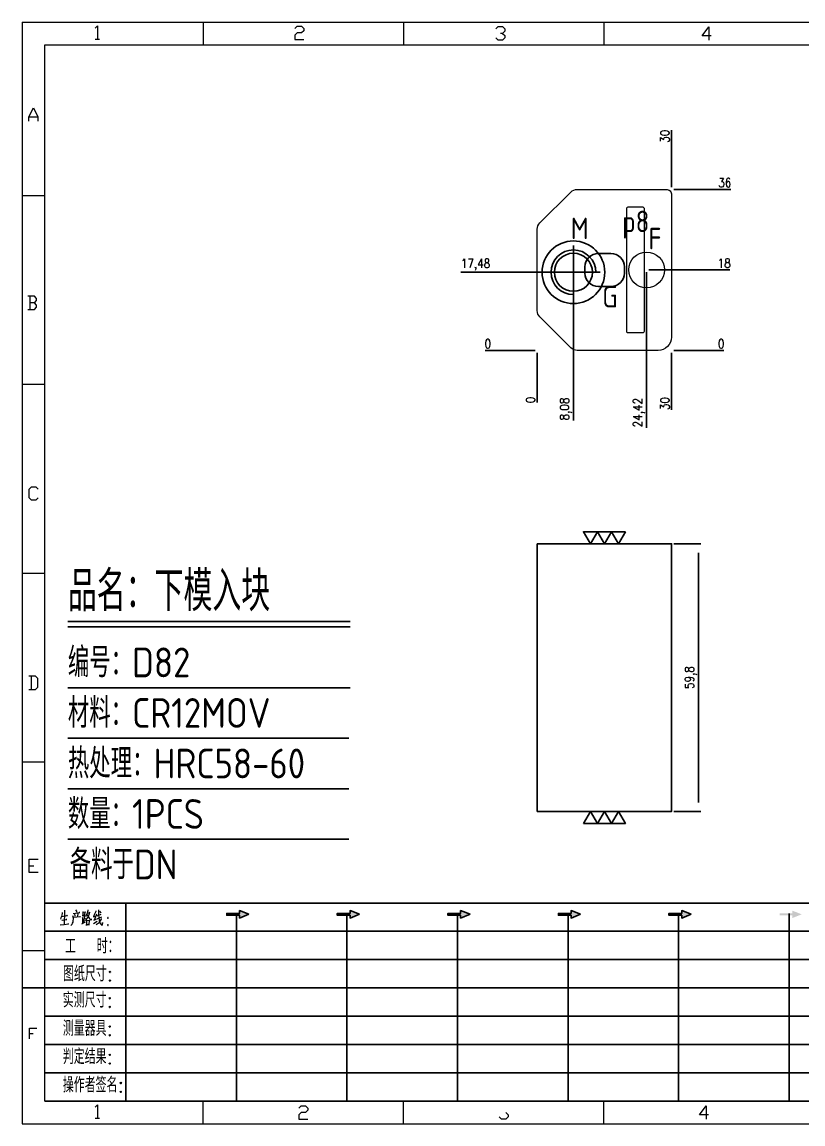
# Model space of a CAD drawing. Header units: millimetres. Extents: x 88508 to 142116, y -5268 to 20283.
# Drawn here: x 108965.6 to 109140, y -3081.8 to -2835.5 of the extents above; entities that cross this region are included whole.
import ezdxf
from ezdxf.enums import TextEntityAlignment as Align

# ---------------------------------------------------------------- set-up
doc = ezdxf.new("R2010")
doc.units = ezdxf.units.MM
doc.linetypes.add('CENTER', pattern=[0])
doc.linetypes.add('DASHED', pattern=[0])
for name, color, linetype in [('DIE_P', 2, 'Continuous'), ('DIM', 4, 'Continuous'), ('TEXT', 4, 'Continuous')]:
    doc.layers.add(name, color=color, linetype=linetype)
doc.styles.add('chinesef_fs', font='simplex.shx', dxfattribs={"bigfont": 'gbcbig.shx'})
doc.styles.add('gbenor', font='gbenor.shx', dxfattribs={"bigfont": 'gbcbig.shx'})
doc.styles.add('GBENOR_', font='gbenor.shx', dxfattribs={"bigfont": 'gbcbig'})
doc.styles.get("Standard").update_dxf_attribs({"font": 'txt.shx', "width": 0.85, "bigfont": 'ctxt.shx'})
doc.styles.add('TXT', font='txt.shx', dxfattribs={"width": 0.8, "bigfont": 'ctxt.shx'})
doc.dimstyles.new('T-2-WX', dxfattribs={"dimtxt": 2, "dimasz": 2, "dimexe": 0.5, "dimexo": 0.5, "dimgap": 0.5, "dimtad": 1, "dimtxsty": 'Standard', "dimblk": 'OPEN30', "dimcen": 0, "dimazin": 3, "dimtfac": 1, "dimtmove": 0, "dimatfit": 3, "dimldrblk": 'OPEN30', "dimlwd": -1, "dimlwe": -1})

# ---------------------------------------------------------------- blocks, each defined once
blk = doc.blocks.new('U40')
for points in [[(351.8, 337.7), (351.8, 333.2), (367, 339.3), (351.8, 345.3), (351.8, 340.8), (331.2, 340.8), (331.2, 337.7)], [(545.7, 339.3), (530.6, 345.3), (530.6, 340.8), (509.9, 340.8), (509.9, 337.7), (530.6, 337.7), (530.6, 333.2)], [(724.5, 339.3), (709.3, 345.3), (709.3, 340.8), (688.7, 340.8), (688.7, 337.7), (709.3, 337.7), (709.3, 333.2)], [(903.3, 339.3), (888.1, 345.3), (888.1, 340.8), (867.5, 340.8), (867.5, 337.7), (888.1, 337.7), (888.1, 333.2)], [(1082.1, 339.3), (1066.9, 345.3), (1066.9, 340.8), (1046.3, 340.8), (1046.3, 337.7), (1066.9, 337.7), (1066.9, 333.2)], [(1245.7, 337.7), (1245.7, 333.2), (1260.9, 339.3), (1245.7, 345.3), (1245.7, 340.8), (1225.1, 340.8), (1225.1, 337.7)]]:
    blk.add_hatch(color=3).paths.add_polyline_path(points)
at = {"color": 254, "lineweight": 18}
for p, q in [((0, 1783.5), (0, 0)), ((0, 1783.5), (2530.2, 1783.5)), ((941.1, 1783.5), (941.1, 1746.5)), ((37, 37), (37, 1746.5)), ((37, 1746.5), (2493.2, 1746.5)), ((0, 1502.7), (37, 1502.7)), ((0, 1197.2), (37, 1197.2)), ((0, 891.7), (37, 891.7)), ((0, 586.3), (37, 586.3)), ((0, 280.8), (37, 280.8)), ((37, 37), (2493.2, 37)), ((941.1, 0), (941.1, 37)), ((0, 0), (2530.2, 0))]:
    blk.add_line(p, q, dxfattribs=at)
at = {"color": 254, "linetype": 'Continuous', "lineweight": 18}
for p, q in [((293.1, 1783.5), (293.1, 1746.5)), ((617.1, 1783.5), (617.1, 1746.5)), ((293.1, 0), (293.1, 37)), ((617.1, 0), (617.1, 37))]:
    blk.add_line(p, q, dxfattribs=at)
for p, q in [((38, 357.6), (1598.2, 357.6)), ((38, 311.8), (1598.2, 311.8)), ((37.1, 266), (1598.2, 266)), ((0.1, 220.2), (1598.2, 220.2)), ((37.1, 174.4), (1598.2, 174.4)), ((37.1, 128.6), (1598.2, 128.6)), ((37.1, 82.8), (1598.2, 82.8))]:
    blk.add_line(p, q)
at = {"color": 254}
for p, q in [((167.8, 37), (167.8, 357.6)), ((525.5, 37), (525.5, 340.8)), ((704.3, 37), (704.3, 340.8)), ((883.1, 37), (883.1, 340.8)), ((1240.6, 37), (1240.6, 340.8)), ((346.7, 37), (346.7, 337.9)), ((1061.9, 37), (1061.9, 337.7)), ((1598.2, 37), (38, 37))]:
    blk.add_line(p, q, dxfattribs=at)
at = {"color": 92, "lineweight": 18}
for points in [[(118.3, 1773.7), (121.9, 1777.3), (121.9, 1755.8)], [(441.4, 1773.1), (445, 1776.7), (452.2, 1776.7), (455.8, 1773.1), (455.8, 1769.5), (452.2, 1765.9), (445, 1765.9), (441.4, 1762.3), (441.4, 1755.1), (455.8, 1755.1)], [(766.4, 1772.4), (770, 1776), (777.2, 1776), (780.8, 1772.4), (780.8, 1768.8), (777.2, 1765.2), (773.6, 1765.2)], [(1114.4, 1761.4), (1100, 1761.4), (1110.8, 1775.8), (1110.8, 1754.2)], [(118.3, 1755.8), (125.5, 1755.8)], [(777.2, 1765.2), (780.8, 1761.6), (780.8, 1758), (777.2, 1754.4), (770, 1754.4), (766.4, 1758)], [(11.1, 1622.8), (11.1, 1630), (18.3, 1644.4), (25.5, 1630), (25.5, 1622.8)], [(11.1, 1630), (25.5, 1630)], [(20, 1329), (23.6, 1332.6), (23.6, 1336.2), (20, 1339.8), (9.2, 1339.8)], [(12.8, 1339.8), (12.8, 1318.2)], [(9.2, 1318.2), (20, 1318.2), (23.6, 1321.8), (23.6, 1325.4), (20, 1329), (12.8, 1329)], [(26.1, 1013.2), (22.5, 1009.6), (15.3, 1009.6), (11.7, 1013.2), (11.7, 1027.6), (15.3, 1031.2), (22.5, 1031.2), (26.1, 1027.6)], [(11, 703.2), (21.8, 703.2), (25.4, 706.8), (25.4, 721.2), (21.8, 724.8), (11, 724.8)], [(14.6, 724.8), (14.6, 703.2)], [(26.1, 407), (11.7, 407), (11.7, 428.6), (26.1, 428.6)], [(11.7, 417.8), (18.9, 417.8)], [(12.3, 137.7), (12.3, 155), (23.8, 155)], [(12.3, 146.4), (18.1, 146.4)], [(118.3, 27.4), (121.9, 31), (121.9, 9.4)], [(447.9, 25.7), (451.5, 29.3), (458.7, 29.3), (462.3, 25.7), (462.3, 22.1), (458.7, 18.5), (451.5, 18.5), (447.9, 14.9), (447.9, 7.7), (462.3, 7.7)], [(782.7, 18.5), (786.3, 14.9), (786.3, 11.3), (782.7, 7.7), (775.5, 7.7), (771.9, 11.3)], [(1110.3, 14.9), (1095.9, 14.9), (1106.7, 29.3), (1106.7, 7.7)], [(118.3, 9.4), (125.5, 9.4)]]:
    blk.add_lwpolyline(points, dxfattribs=at)
at = {"color": 92, "lineweight": 0}
for points in [[(65, 342.2), (64.8, 341), (64.1, 337.9), (63.6, 335.7), (62.8, 333.5), (62.1, 331.4)], [(68.4, 345.9), (68.7, 344.4), (68.1, 322.9)], [(82.6, 340.8), (93.7, 342.2), (93.3, 342.4), (92.4, 342)], [(86.1, 336.1), (86, 337.5), (85.3, 339.8)], [(86.7, 346.7), (87.9, 344.6), (88.3, 343)], [(90.3, 341), (90.4, 339.6), (89.1, 335.3)], [(97.8, 344), (98.1, 342.6), (98.1, 340.8), (98.1, 337.9), (98.1, 336.3), (98.2, 337.7), (102.1, 338.3), (101.8, 338.3), (102.1, 343.6), (102.1, 343.2), (102.1, 342.8), (98.2, 342.2)], [(105.5, 341.2), (105.9, 341), (109.6, 341.8), (109.3, 342.6), (108.5, 339.6), (107.6, 337.3), (106.9, 335.9), (105.9, 334.3), (104.3, 332), (103.1, 330.4), (101.9, 329.4)], [(106.6, 346.5), (106.5, 345.2), (105.1, 341.2), (104.2, 338.9), (103.1, 336.3), (102.6, 335.5)], [(104.9, 339.1), (105.3, 338.7), (107, 335.7), (108.6, 333.3), (109.9, 331.2), (110.3, 330.8), (112.6, 330.8), (110.2, 331.2), (109, 332.6)], [(119.3, 344.8), (119.1, 343.8), (116.8, 338.5), (115.4, 335.5), (119.3, 336.3)], [(120.3, 339.4), (118.1, 333.5), (116.4, 330), (116.1, 329.8), (120.5, 331.4)], [(121.7, 336.7), (127.7, 339.6)], [(123.4, 346.5), (123.5, 345.4), (123.5, 340.8), (123.8, 337.3), (124, 335.3), (124.2, 333.1), (124.5, 331), (124.8, 329), (125.2, 327.4), (125.9, 325.7), (126.9, 323.9), (127.9, 322.7), (128.9, 321.7), (129.6, 321.3), (129.9, 326.1), (129.4, 321.5)], [(127.7, 341.6), (127.2, 342.4), (125.7, 344.2)], [(61.4, 322.3), (68.2, 322.9), (75.3, 323.7), (74.9, 323.9), (73.8, 323.5)], [(63.8, 335.9), (73.4, 337.5), (73.1, 337.7), (72.5, 337.3)], [(64.5, 329.6), (64.8, 329.6), (65.1, 329.6), (72.5, 331), (71.9, 331), (70.9, 330.8)], [(82.6, 335.1), (82.6, 331.8), (82.3, 329), (81.9, 326.8), (81.2, 324.9), (80.3, 323.1), (79.6, 321.9), (78.8, 320.9)], [(93.3, 335.5), (94.1, 335.7), (94.3, 335.5), (82.6, 334.3), (82.6, 335.1), (82.2, 336.9)], [(96.5, 323.9), (102.8, 327.2)], [(97.2, 334.3), (97.5, 333.5), (97.7, 324.7)], [(100.2, 337.9), (100.1, 325.9)], [(100.2, 332.6), (102.4, 333.1)], [(104.2, 330), (104.5, 329), (104.5, 321.1), (104.3, 322.1), (104.5, 322.7), (109.2, 323.1), (108.6, 323.1), (109, 329.2), (109, 330), (109.3, 329.4), (108.6, 329.4), (104.6, 328.8)], [(115.3, 324.3), (121.5, 328.2)], [(128.2, 332.4), (128.1, 331.6), (126.9, 329.6), (125.8, 328), (124.5, 326.3), (123, 324.7), (121.4, 323.3), (120.1, 322.3)], [(121.4, 332.2), (128.8, 335.1)]]:
    blk.add_lwpolyline(points, dxfattribs=at)
for points in [[(367, 339.3), (351.8, 345.3), (351.8, 340.8), (331.2, 340.8), (331.2, 337.7), (351.8, 337.7), (351.8, 333.2), (367, 339.3)], [(545.7, 339.3), (530.6, 345.3), (530.6, 340.8), (509.9, 340.8), (509.9, 337.7), (530.6, 337.7), (530.6, 333.2), (545.7, 339.3)], [(724.5, 339.3), (709.3, 345.3), (709.3, 340.8), (688.7, 340.8), (688.7, 337.7), (709.3, 337.7), (709.3, 333.2), (724.5, 339.3)], [(903.3, 339.3), (888.1, 345.3), (888.1, 340.8), (867.5, 340.8), (867.5, 337.7), (888.1, 337.7), (888.1, 333.2), (903.3, 339.3)], [(1082.1, 339.3), (1066.9, 345.3), (1066.9, 340.8), (1046.3, 340.8), (1046.3, 337.7), (1066.9, 337.7), (1066.9, 333.2), (1082.1, 339.3)]]:
    blk.add_lwpolyline(points)
for points in [[(138.7, 332.4), (139.4, 333.5), (138.7, 334.5), (138, 333.5)], [(138.7, 320.9), (139.4, 321.9), (138.7, 322.9), (138, 321.9)]]:
    blk.add_lwpolyline(points, close=True, dxfattribs=at)
at = {"color": 3, "style": 'chinesef_fs'}
for s, p in [('工  时：', (69.5, 275.7)), ('图纸尺寸:', (66.2, 230.9)), ('实测尺寸:', (65.9, 188.4)), ('测量器具:', (65.9, 142.6)), ('判定结果:', (65.9, 96.8)), ('操作者签名:', (65.9, 51))]:
    blk.add_text(s, height=24.57, dxfattribs=at).set_placement(p)
at = {"lineweight": 18, "style": 'GBENOR_'}
blk.add_attdef('文档路径', (2126, 386.9), '', height=17.8, dxfattribs=at)
at = {"lineweight": 20, "style": 'TXT'}
for tag, height, p in [('18-**-**', 16.3, (1866.6, 256.2)), ('客户名称', 16.1, (1741.1, 134, 0)), ('料厚:', 16.1, (1741.3, 93.2, 0))]:
    blk.add_attdef(tag, text='', height=height, dxfattribs=at).set_placement(p, align=Align.MIDDLE)
for tag, p, height in [('88888', (1850.9, 207.5), 14.9), ('材质:', (1691.2, 168, 0), 16.1), ('核准', (1869.4, 127.5, 0), 16.1), ('设计', (1868.8, 88.3, 0), 16.1), ('绘图', (1868.2, 49.1, 0), 16.1)]:
    blk.add_attdef(tag, p, '', height=height, dxfattribs=at)
for tag, p, height, width in [('3', (2234.7, 206.9), 15.8, 0.7), ('4', (2234.7, 167.4), 15.8, 0.7), ('核准日期', (2041.1, 124.2, 0), 16.1, 0.68), ('设计日期', (2041.1, 84.5, 0), 16.1, 0.68), ('1', (2251.9, 85.9), 14.6, 0.7), ('绘图日期', (2040.9, 46.4, 0), 16.1, 0.68), ('2', (2235, 49.2), 14.6, 0.7)]:
    blk.add_attdef(tag, p, '', height=height, dxfattribs=dict(at, width=width))
blk = doc.blocks.new('*D7811')
at = {"layer": 'Defpoints', "color": 0}
for p in [(109110.66, -2952.1), (109116.66, -2952.1), (109110.66, -3011.9)]:
    blk.add_point(p, dxfattribs=at)
at = {"layer": 'DIM', "color": 0}
for p, q in [((109111.16, -2952.1), (109117.16, -2952.1)), ((109116.66, -3009.9), (109116.66, -2954.1)), ((109111.16, -3011.9), (109117.16, -3011.9))]:
    blk.add_line(p, q, dxfattribs=at)
at = {"layer": 'DIM', "color": 0, "insert": (109114.97, -2982), "char_height": 2, "attachment_point": 5, "rotation": 90}
blk.add_mtext('59,8', dxfattribs=at)
blk = doc.blocks.new('_Open30')
blk = doc.blocks.new('*D7812')
at = {"layer": 'Defpoints', "color": 0}
for p in [(109080.66, -2908.89), (109110.66, -2908.89), (109120.66, -2908.89)]:
    blk.add_point(p, dxfattribs=at)
at = {"layer": 'DIM', "color": 0}
blk.add_line((109111.16, -2908.89), (109122.3, -2908.89), dxfattribs=at)
at = {"layer": 'DIM', "color": 0, "insert": (109121.73, -2907.39), "char_height": 2, "attachment_point": 5}
blk.add_mtext('0', dxfattribs=at)
blk = doc.blocks.new('*D7813')
at = {"layer": 'Defpoints', "color": 0}
for p in [(109105.08, -2890.89), (109120.66, -2890.89), (109080.66, -2908.89)]:
    blk.add_point(p, dxfattribs=at)
at = {"layer": 'DIM', "color": 0}
for p, q in [((109105.58, -2890.89), (109112.66, -2890.89)), ((109112.66, -2890.89), (109116.66, -2890.89)), ((109116.66, -2890.89), (109123.67, -2890.89))]:
    blk.add_line(p, q, dxfattribs=at)
at = {"layer": 'DIM', "color": 0, "insert": (109122.42, -2889.39), "char_height": 2, "attachment_point": 5}
blk.add_mtext('18', dxfattribs=at)
blk = doc.blocks.new('*D7814')
at = {"layer": 'Defpoints', "color": 0}
for p in [(109110.66, -2872.89), (109120.66, -2872.89), (109080.66, -2908.89)]:
    blk.add_point(p, dxfattribs=at)
at = {"layer": 'DIM', "color": 0}
for p, q in [((109111.16, -2872.89), (109114.66, -2872.89)), ((109114.66, -2872.89), (109116.66, -2872.89)), ((109116.66, -2872.89), (109123.92, -2872.89))]:
    blk.add_line(p, q, dxfattribs=at)
at = {"layer": 'DIM', "color": 0, "insert": (109122.54, -2871.39), "char_height": 2, "attachment_point": 5}
blk.add_mtext('36', dxfattribs=at)
blk = doc.blocks.new('*D7815')
at = {"layer": 'Defpoints', "color": 0}
for p in [(109070.66, -2908.89), (109080.66, -2908.89), (109080.66, -2908.89)]:
    blk.add_point(p, dxfattribs=at)
at = {"layer": 'DIM', "color": 0}
blk.add_line((109080.16, -2908.89), (109069.03, -2908.89), dxfattribs=at)
at = {"layer": 'DIM', "color": 0, "insert": (109069.6, -2907.39), "char_height": 2, "attachment_point": 5}
blk.add_mtext('0', dxfattribs=at)
blk = doc.blocks.new('*D7816')
at = {"layer": 'Defpoints', "color": 0}
for p in [(109070.66, -2891.42), (109088.74, -2891.42), (109080.66, -2908.89)]:
    blk.add_point(p, dxfattribs=at)
at = {"layer": 'DIM', "color": 0}
for p, q in [((109074.66, -2891.42), (109063.61, -2891.42)), ((109078.66, -2891.42), (109074.66, -2891.42)), ((109088.24, -2891.42), (109078.66, -2891.42))]:
    blk.add_line(p, q, dxfattribs=at)
at = {"layer": 'DIM', "color": 0, "insert": (109066.88, -2889.73), "char_height": 2, "attachment_point": 5}
blk.add_mtext('17,48', dxfattribs=at)
blk = doc.blocks.new('*D7817')
at = {"layer": 'Defpoints', "color": 0}
for p in [(109080.66, -2908.89), (109110.66, -2908.89), (109110.66, -2918.89)]:
    blk.add_point(p, dxfattribs=at)
at = {"layer": 'DIM', "color": 0}
for p, q in [((109110.66, -2909.39), (109110.66, -2912.89)), ((109110.66, -2912.89), (109110.66, -2914.89)), ((109110.66, -2914.89), (109110.66, -2922.15))]:
    blk.add_line(p, q, dxfattribs=at)
at = {"layer": 'DIM', "color": 0, "insert": (109109.16, -2920.77), "char_height": 2, "attachment_point": 5, "rotation": 90}
blk.add_mtext('30', dxfattribs=at)
blk = doc.blocks.new('*D7818')
at = {"layer": 'Defpoints', "color": 0}
for p in [(109105.08, -2890.89), (109080.66, -2908.89), (109105.08, -2918.89)]:
    blk.add_point(p, dxfattribs=at)
at = {"layer": 'DIM', "color": 0}
for p, q in [((109105.08, -2891.39), (109105.08, -2910.89)), ((109105.08, -2910.89), (109105.08, -2914.89)), ((109105.08, -2914.89), (109105.08, -2926.19))]:
    blk.add_line(p, q, dxfattribs=at)
at = {"layer": 'DIM', "color": 0, "insert": (109103.39, -2922.79), "char_height": 2, "attachment_point": 5, "rotation": 90}
blk.add_mtext('24,42', dxfattribs=at)
blk = doc.blocks.new('*D7819')
at = {"layer": 'Defpoints', "color": 0}
for p in [(109088.74, -2891.42), (109080.66, -2908.89), (109088.74, -2918.89)]:
    blk.add_point(p, dxfattribs=at)
at = {"layer": 'DIM', "color": 0}
for p, q in [((109088.74, -2891.92), (109088.74, -2910.89)), ((109088.74, -2910.89), (109088.74, -2914.89)), ((109088.74, -2914.89), (109088.74, -2924.57))]:
    blk.add_line(p, q, dxfattribs=at)
at = {"layer": 'DIM', "color": 0, "insert": (109087.05, -2921.98), "char_height": 2, "attachment_point": 5, "rotation": 90}
blk.add_mtext('8,08', dxfattribs=at)
blk = doc.blocks.new('*D7820')
at = {"layer": 'Defpoints', "color": 0}
for p in [(109080.66, -2908.89), (109080.66, -2908.89), (109080.66, -2918.89)]:
    blk.add_point(p, dxfattribs=at)
at = {"layer": 'DIM', "color": 0}
blk.add_line((109080.66, -2909.39), (109080.66, -2920.53), dxfattribs=at)
at = {"layer": 'DIM', "color": 0, "insert": (109079.16, -2919.96), "char_height": 2, "attachment_point": 5, "rotation": 90}
blk.add_mtext('0', dxfattribs=at)
blk = doc.blocks.new('*D7821')
at = {"layer": 'Defpoints', "color": 0}
for p in [(109110.66, -2862.89), (109110.66, -2872.89), (109080.66, -2908.89)]:
    blk.add_point(p, dxfattribs=at)
at = {"layer": 'DIM', "color": 0}
for p, q in [((109110.66, -2866.89), (109110.66, -2859.64)), ((109110.66, -2868.89), (109110.66, -2866.89)), ((109110.66, -2872.39), (109110.66, -2868.89))]:
    blk.add_line(p, q, dxfattribs=at)
at = {"layer": 'DIM', "color": 0, "insert": (109109.16, -2861.02), "char_height": 2, "attachment_point": 5, "rotation": 90}
blk.add_mtext('30', dxfattribs=at)

msp = doc.modelspace()

# ---------------------------------------------------------------- linework, layer by layer
at = {"layer": 'DIE_P', "linetype": 'CENTER'}
for p, q in [((109088.743, -2897.417), (109088.743, -2885.417)), ((109094.743, -2891.417), (109082.743, -2891.417))]:
    msp.add_line(p, q, dxfattribs=at)
at = {"layer": 'DIE_P', "linetype": 'Continuous', "lineweight": 15}
msp.add_lwpolyline([(109080.663, -2899.986), (109080.663, -2881.802, -0.1989124), (109081.249, -2880.388), (109088.158, -2873.48, -0.1989124), (109089.572, -2872.894), (109109.463, -2872.894, -0.4142136), (109110.663, -2874.094), (109110.663, -2905.894, -0.4142136), (109107.663, -2908.894), (109089.572, -2908.894, -0.1989124), (109088.158, -2908.308), (109081.249, -2901.4, -0.1989124)], format="xyb", close=True, dxfattribs=at)
at = {"layer": 'DIE_P', "color": 1, "linetype": 'Continuous', "lineweight": 15}
msp.add_lwpolyline([(109104.283, -2904.894, 0.4142136), (109104.583, -2904.594), (109104.583, -2877.194, 0.4142136), (109104.283, -2876.894), (109100.883, -2876.894, 0.4142136), (109100.583, -2877.194), (109100.583, -2904.594, 0.4142136), (109100.883, -2904.894)], format="xyb", close=True, dxfattribs=at)
at = {"layer": 'DIE_P', "color": 94, "linetype": 'Continuous'}
msp.add_lwpolyline([(109091.313, -2890.204), (109091.313, -2891.59, 0.4142136), (109094.313, -2894.59), (109097.119, -2894.59, 0.4142136), (109100.119, -2891.59), (109100.119, -2890.204, 0.4142136), (109097.119, -2887.204), (109094.313, -2887.204, 0.4142136)], format="xyb", close=True, dxfattribs=at)
at = {"layer": 'DIE_P', "color": 2}
msp.add_lwpolyline([(109080.663, -2952.099), (109110.663, -2952.099), (109110.663, -3011.899), (109080.663, -3011.899)], close=True, dxfattribs=at)
at = {"layer": 'DIE_P', "linetype": 'Continuous'}
msp.add_circle((109088.743, -2891.417), 7, dxfattribs=at)
at = {"layer": 'DIE_P'}
msp.add_circle((109088.743, -2891.417), 4.25, dxfattribs=at)
at = {"layer": 'DIE_P', "color": 52, "linetype": 'DASHED', "lineweight": 15}
msp.add_circle((109105.083, -2890.894), 4, dxfattribs=at)
at = {"layer": 'DIE_P'}
msp.add_arc((109088.743, -2891.417), 5, 0, 270, dxfattribs=at)
at = {"layer": 'DIM', "color": 4, "linetype": 'Continuous', "lineweight": 25}
for p, q in [((108975.826, -2969.487), (109038.887, -2969.487)), ((108975.826, -2970.649), (109038.887, -2970.649)), ((108975.826, -2984.263), (109038.887, -2984.263)), ((108975.826, -2995.553), (109038.613, -2995.553)), ((108975.826, -3006.843), (109038.613, -3006.843)), ((108975.826, -3018.133), (109038.613, -3018.133))]:
    msp.add_line(p, q, dxfattribs=at)
at = {"layer": 'TEXT'}
for points in [[(109100.34, -2949.399), (109098.781, -2952.099), (109097.222, -2949.399), (109095.663, -2952.099), (109094.105, -2949.399), (109092.546, -2952.099), (109090.987, -2949.399), (109100.34, -2949.399)], [(109090.987, -3014.599), (109092.546, -3011.899), (109094.105, -3014.599), (109095.663, -3011.899), (109097.222, -3014.599), (109098.781, -3011.899), (109100.34, -3014.599), (109090.987, -3014.599)]]:
    msp.add_lwpolyline(points, close=True, dxfattribs=at)

# ---------------------------------------------------------------- block references
at = {"ltscale": 3, "xscale": 0.1380887844040191, "yscale": 0.1380887844040191, "zscale": 0.1380887844040191}
msp.add_blockref('U40', (108965.596, -3081.771), dxfattribs=at)

# ---------------------------------------------------------------- texts
at = {"layer": 'DIM', "color": 3, "linetype": 'Continuous', "lineweight": 25, "style": 'gbenor'}
for s, height, p in [('品名：下模入块', 8.9655, (108975.826, -2967.163)), ('编号：D82', 6.6411, (108975.826, -2981.939)), ('材料：CR12MOV', 6.6411, (108975.826, -2993.229)), ('热处理：HRC58-60', 6.64111, (108975.826, -3004.519)), ('数量：1PCS', 6.6411, (108975.826, -3015.809)), ('备料于DN', 6.6411, (108976.23, -3027.099))]:
    msp.add_text(s, height=height, dxfattribs=at).set_placement(p)
at = {"layer": 'TEXT', "color": 4, "style": 'gbenor'}
for s, p in [('p8', (109102.658, -2880.055)), ('M', (109090.138, -2881.611)), ('F', (109106.957, -2883.901)), ('G', (109096.908, -2896.897))]:
    msp.add_text(s, height=4.8, dxfattribs=at).set_placement(p, align=Align.MIDDLE_CENTER)

# ---------------------------------------------------------------- dimensions: what is measured, and where the dimension line sits
at = {"layer": 'DIM'}
for feature_location, offset, dtype, origin, picture, middle in [((109110.663, -2872.894), (0, 10), 1, (109080.663, -2908.894), '*D7821', (109109.163, -2861.018)), ((109110.663, -2872.894), (10, 0), 0, (109080.663, -2908.894), '*D7814', (109122.54, -2871.394)), ((109088.743, -2891.417), (-18.08, 0), 0, (109080.663, -2908.894), '*D7816', (109066.885, -2889.727)), ((109105.083, -2890.894), (15.58, 0), 0, (109080.663, -2908.894), '*D7813', (109122.418, -2889.394)), ((109105.083, -2890.894), (0, -28), 1, (109080.663, -2908.894), '*D7818', (109103.393, -2922.794)), ((109088.743, -2891.417), (0, -27.477), 1, (109080.663, -2908.894), '*D7819', (109087.053, -2921.984)), ((109080.66342612, -2908.894012428), (-10, 0), 0, (109080.66342612, -2908.894012428), '*D7815', (109069.596759453, -2907.394012428)), ((109110.66342614, -2908.894012428), (10, 0), 0, (109080.66342612, -2908.894012428), '*D7812', (109121.730092806, -2907.394012428)), ((109080.66342612, -2908.894012428), (0, -10), 1, (109080.66342612, -2908.894012428), '*D7820', (109079.16342612, -2919.960679095)), ((109110.663, -2908.894), (0, -10), 1, (109080.663, -2908.894), '*D7817', (109109.163, -2920.77))]:
    dim = msp.add_ordinate_dim(feature_location=feature_location, offset=offset, dtype=dtype, origin=origin, dimstyle='T-2-WX', dxfattribs=at)
    dim.commit()
    dim.dimension.update_dxf_attribs({"geometry": picture, "text_midpoint": middle})
at = {"layer": 'DIM', "color": 94}
dim = msp.add_linear_dim(base=(109116.663, -2952.099), p1=(109110.663, -3011.899), p2=(109110.663, -2952.099), angle=90, dimstyle='T-2-WX', dxfattribs=at)
dim.commit()
dim.dimension.update_dxf_attribs({"geometry": '*D7811', "text_midpoint": (109114.973, -2981.999)})

doc.saveas('drawing.dxf')
